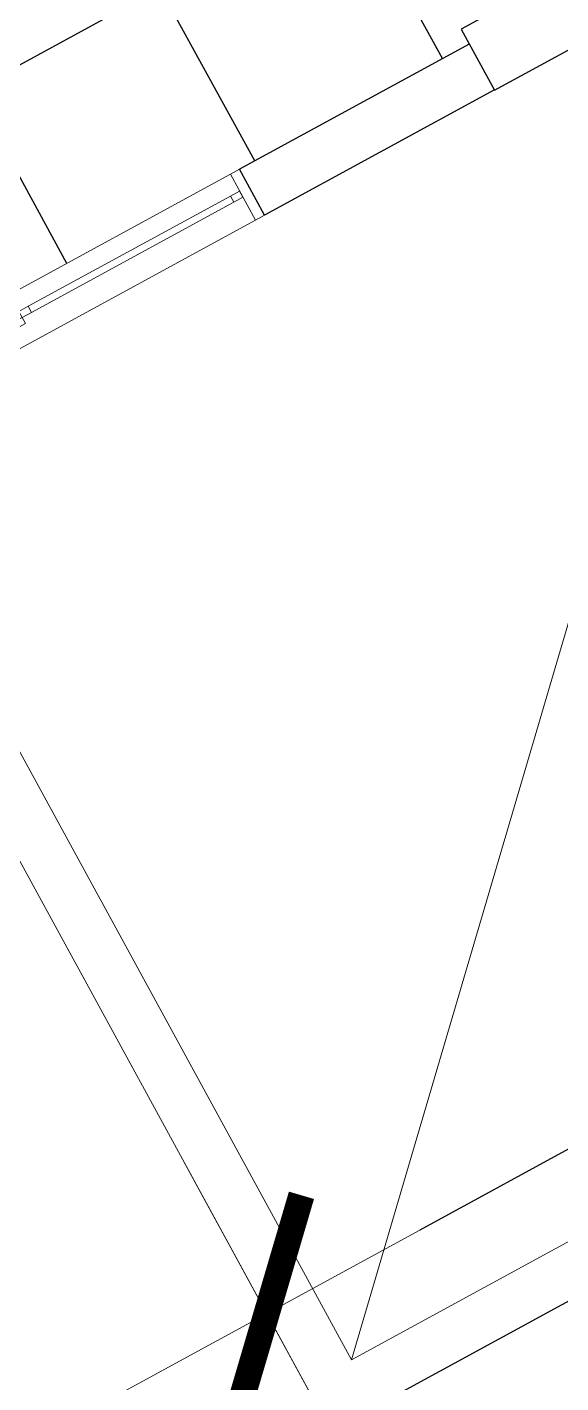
# Model space of a CAD drawing. Extents: x 622283 to 622521, y 9224861 to 9225135.
# Drawn here: x 622389.4 to 622390.929, y 9224972.946 to 9224976.833 of the extents above; entities that cross this region are included whole.
import ezdxf

# ---------------------------------------------------------------- set-up
doc = ezdxf.new("R2010")
doc.units = 0
doc.header["$PDMODE"] = 32
doc.header["$PDSIZE"] = 2.4
for name, color, linetype, lineweight in [('A-COTAS', 12, 'Continuous', 9), ('A-ESQ-PORTAS', 2, 'Continuous', 18), ('A-ESTRUTURA', 164, 'Continuous', 30), ('A-PAREDE', 5, 'Continuous', 30), ('A-VISTA01', 1, 'Continuous', 20), ('A-VISTA03', 3, 'Continuous', 9)]:
    doc.layers.add(name, color=color, linetype=linetype, lineweight=lineweight)
for name, color, linetype in [('A-Hachuras', 8, 'Continuous'), ('A-JANEL', 3, 'Continuous'), ('A-PISO', 251, 'Continuous'), ('G_HACHURA', 9, 'Continuous')]:
    doc.layers.add(name, color=color, linetype=linetype)
doc.layers.add('A_lay', color=7, linetype='Continuous', true_color=0x919191)
doc.styles.add('Century Gothic', font='arial.ttf')
doc.dimstyles.new('COTA_250', dxfattribs={"dimscale": 250, "dimtxt": 0.002, "dimasz": 0.00025, "dimexe": 0.00075, "dimexo": 0.00075, "dimgap": 0.0005, "dimtad": 1, "dimzin": 4, "dimdsep": 46, "dimtxsty": 'Century Gothic', "dimblk": 'PU-Tick', "dimcen": 0.001, "dimdle": 0.00075, "dimse1": 1, "dimse2": 1, "dimclrd": 256, "dimclre": 256, "dimclrt": 256, "dimadec": 0, "dimazin": 0, "dimtfac": 1, "dimtix": 1, "dimtmove": 0, "dimatfit": 3, "dimldrblk": 'DOT', "dimfxl": 1, "dimarcsym": 0})

# ---------------------------------------------------------------- blocks, each defined once
blk = doc.blocks.new('PU-Tick')
for p, q in [((0, -1), (0, 1)), ((1, 0), (-1, 0))]:
    blk.add_line(p, q)
at = {"color": 0, "linetype": 'ByBlock', "const_width": 0.15}
blk.add_lwpolyline([(-0.5, -0.5), (0.5, 0.5)], dxfattribs=at)
blk = doc.blocks.new('*D726')
at = {"layer": 'A-COTAS', "lineweight": -2, "transparency": 16777216}
blk.add_line((108.3318, 39.252), (108.3318, 23.5671), dxfattribs=at)
at = {"layer": 'Defpoints', "color": 0, "transparency": 16777216}
for p in [(108.2584, 39.752), (106.1525, 23.0671), (108.3318, 23.0671)]:
    blk.add_point(p, dxfattribs=at)
at = {"layer": 'A-COTAS', "lineweight": -2, "transparency": 16777216, "xscale": 0.5, "yscale": 0.5, "zscale": 0.5}
for p, rotation in [((108.3318, 39.752), 90), ((108.3318, 23.0671), 270)]:
    blk.add_blockref('PU-Tick', p, dxfattribs=dict(at, rotation=rotation))
at = {"layer": 'A-COTAS', "transparency": 16777216, "insert": (107.9515, 31.4096), "char_height": 0.5, "attachment_point": 5, "rotation": 90, "style": 'Century Gothic'}
blk.add_mtext('16.68', dxfattribs=at)
blk = doc.blocks.new('_Dot')
at = {"layer": 'G_HACHURA', "color": 0, "lineweight": -2}
blk.add_line((-0.5, 0), (-1, 0), dxfattribs=at)
at = {"layer": 'G_HACHURA', "color": 0, "const_width": 0.5}
blk.add_lwpolyline([(-0.25, 0, 1), (0.25, 0, 1)], format="xyb", close=True, dxfattribs=at)
blk = doc.blocks.new('*D736')
at = {"layer": 'A-COTAS', "lineweight": -2, "transparency": 16777216}
blk.add_line((108.3318, 44.502), (108.3318, 40.252), dxfattribs=at)
at = {"layer": 'Defpoints', "color": 0, "transparency": 16777216}
for p in [(107.7902, 45.002), (107.9563, 39.752), (108.3318, 39.752)]:
    blk.add_point(p, dxfattribs=at)
at = {"layer": 'A-COTAS', "lineweight": -2, "transparency": 16777216, "xscale": 0.5, "yscale": 0.5, "zscale": 0.5}
for p, rotation in [((108.3318, 45.002), 90), ((108.3318, 39.752), 270)]:
    blk.add_blockref('PU-Tick', p, dxfattribs=dict(at, rotation=rotation))
at = {"layer": 'A-COTAS', "transparency": 16777216, "insert": (107.9515, 42.377), "char_height": 0.5, "attachment_point": 5, "rotation": 90, "style": 'Century Gothic'}
blk.add_mtext('5.25', dxfattribs=at)
blk = doc.blocks.new('janela 1.50 PB')
at = {"layer": 'A-VISTA01', "color": 18, "ltscale": 0.0005, "true_color": 0x000000}
for p, q in [((1.47, 0), (0.03, 0)), ((0.03, -0.15), (1.47, -0.15))]:
    blk.add_line(p, q, dxfattribs=at)
at = {"layer": 'A-VISTA03', "ltscale": 0.0005}
for points in [[(0, -0.15), (0.03, -0.15), (0.03, 0), (0, 0)], [(1.5, -0.15), (1.47, -0.15), (1.47, 0), (1.5, 0)], [(0.03, -0.075), (0.06, -0.075), (0.06, -0.055), (0.03, -0.055)], [(0.06, -0.075), (0.72, -0.075), (0.72, -0.055), (0.06, -0.055)], [(0.72, -0.075), (0.75, -0.075), (0.75, -0.055), (0.72, -0.055)], [(0.78, -0.095), (0.75, -0.095), (0.75, -0.075), (0.78, -0.075)], [(1.44, -0.095), (0.78, -0.095), (0.78, -0.075), (1.44, -0.075)], [(1.47, -0.095), (1.44, -0.095), (1.44, -0.075), (1.47, -0.075)]]:
    blk.add_lwpolyline(points, close=True, dxfattribs=at)
blk = doc.blocks.new('Adminidtração')
at = {"layer": 'A_lay'}
h = blk.add_hatch(dxfattribs=at)
h.set_pattern_fill('ANSI37', color=256, scale=4.9, angle=45)
h.set_pattern_definition([(90, (-0.43, 0), (-0.6125, 6e-17), []), (180, (-0.43, 0), (-6e-17, -0.6125), [])])
h.paths.add_polyline_path([(207820.3417, 9278530.5822), (207820.3417, 9278530.5522), (207820.3417, 9278529.6522), (207822.9417, 9278529.6522), (207822.9417, 9278532.9522), (207822.8767, 9278532.9522), (207822.8467, 9278532.9522), (207821.4067, 9278532.9522), (207821.3767, 9278532.9522), (207821.2517, 9278532.9522), (207821.2517, 9278532.9522), (207821.2217, 9278532.9522), (207821.043, 9278532.9522), (207820.9747, 9278532.9522), (207820.8913, 9278532.9522), (207820.4217, 9278532.9522), (207820.3917, 9278532.9522), (207820.3417, 9278532.9522), (207820.3417, 9278532.0522), (207820.3417, 9278532.0222)])
at = {"layer": 'A-ESQ-PORTAS', "color": 18, "true_color": 0x000000}
for points in [[(207808.1907, 9278535.7991), (207808.1907, 9278530.5491), (207820.1907, 9278530.5491)], [(207817.1907, 9278530.6991), (207817.1907, 9278535.7991)], [(207817.1907, 9278530.6991), (207820.1907, 9278530.6991)]]:
    blk.add_lwpolyline(points, dxfattribs=at)
at = {"layer": 'A-ESQ-PORTAS', "color": 251, "true_color": 0x636466}
blk.add_lwpolyline([(207817.1907, 9278530.6991), (207817.1907, 9278535.7991), (207818.9907, 9278533.9991), (207818.9907, 9278532.4991)], close=True, dxfattribs=at)
at = {"layer": 'A-ESTRUTURA'}
blk.add_lwpolyline([(207820.1907, 9278533.1022), (207820.3907, 9278533.1022), (207820.3907, 9278532.8022), (207820.1907, 9278532.8022)], close=True, dxfattribs=at)
at = {"layer": 'A-Hachuras', "color": 18, "true_color": 0x000000}
blk.add_lwpolyline([(207817.0407, 9278535.9491), (207817.0407, 9278530.6991), (207815.8407, 9278530.6991), (207815.8407, 9278535.9491)], dxfattribs=at)
at = {"layer": 'A-PAREDE'}
blk.add_line((207820.1917, 9278532.0522), (207820.3417, 9278532.0522), dxfattribs=at)
for points in [[(207820.1917, 9278532.8022), (207820.1917, 9278532.0522)], [(207820.3417, 9278532.8022), (207820.3417, 9278532.0522)]]:
    blk.add_lwpolyline(points, dxfattribs=at)
at = {"layer": 'A-JANEL', "rotation": 270}
blk.add_blockref('janela 1.50 PB', (207820.3417, 9278532.0522), dxfattribs=at)
blk = doc.blocks.new('A$Ce07cc1b0')
at = {"layer": 'A-PISO'}
h = blk.add_hatch(dxfattribs=at)
h.set_pattern_fill('AR-B88', color=256, scale=0.003)
h.set_pattern_definition([(0, (-2828.7659, -1360.46025), (0, 0.6096), []), (90, (-2828.7659, -1360.46025), (-0.3048, 0.6096), [0.6096, -0.6096])])
h.paths.add_polyline_path([(131.3657, 51.1514), (126.2197, 51.1514, -0.414623), (123.2176, 54.1536), (123.2203, 57.4287), (119.1203, 57.4287), (119.1229, 54.1542, -0.41428), (116.125, 51.1514), (92.8629, 51.1514), (92.8629, 45.152), (109.8649, 45.1517), (109.8649, 45.152), (109.9649, 45.152), (112.3649, 45.152), (112.3649, 45.152), (112.4649, 45.152), (114.8649, 45.1519), (114.8649, 45.152), (114.9649, 45.152), (131.3657, 45.1513)])
at = {"layer": 'A-PAREDE', "xscale": -1, "rotation": 359.9999999998639}
blk.add_blockref('Adminidtração', (207925.7556, -9278490.7971), dxfattribs=at)
at = {"layer": 'A-COTAS'}
for base, p1, p2, picture, middle in [((108.3318, 39.752), (107.7902, 45.002), (107.9563, 39.752), '*D736', (107.9515, 42.377)), ((108.3318, 23.0671), (108.2584, 39.752), (106.1525, 23.0671), '*D726', (107.9515, 31.4096))]:
    dim = blk.add_linear_dim(base=base, p1=p1, p2=p2, angle=270, dimstyle='COTA_250', override={"dimasz": 0.002, "dimdle": 0.001}, dxfattribs=at)
    dim.commit()
    dim.dimension.update_dxf_attribs({"geometry": picture, "text_midpoint": middle})

msp = doc.modelspace()

# ---------------------------------------------------------------- block references
at = {"rotation": 298.6104596680653}
msp.add_blockref('A$Ce07cc1b0', (622303.3134, 9225049.2129), dxfattribs=at)

doc.saveas('drawing.dxf')
